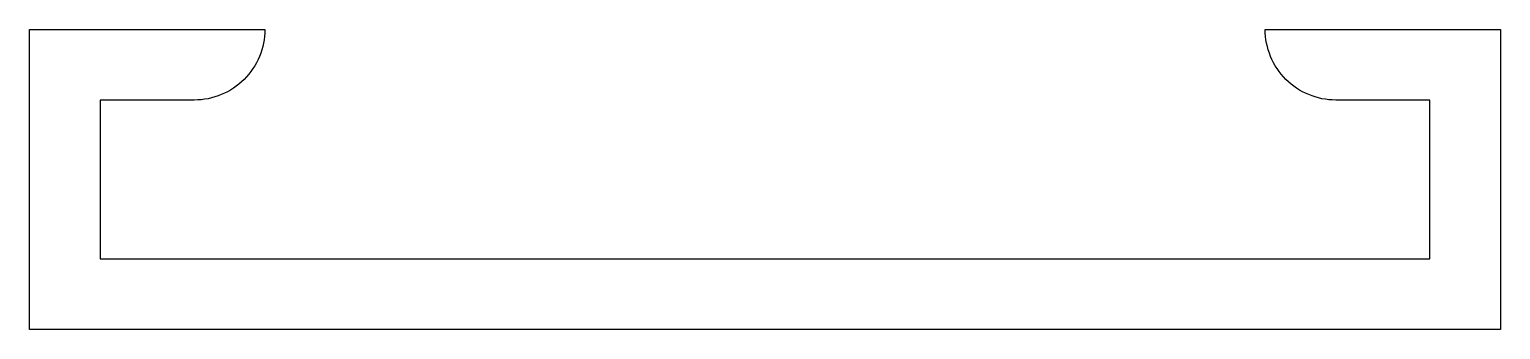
# Model space of a CAD drawing. Extents: x -644.4 to -619.4, y 81.9 to 87.
import ezdxf

# ---------------------------------------------------------------- set-up
doc = ezdxf.new("R2010")
doc.units = 0
doc.layers.add('ANA', color=220, linetype='CONTINUOUS')

msp = doc.modelspace()

# ---------------------------------------------------------------- linework, layer by layer
at = {"layer": 'ANA', "color": 0}
msp.add_lwpolyline([(-620.625, 85.835), (-622.225, 85.835, -0.414214), (-623.425, 87.035), (-619.425, 87.035), (-619.425, 81.935), (-631.925, 81.935), (-644.425, 81.935), (-644.425, 87.035), (-640.425, 87.035, -0.414214), (-641.625, 85.835), (-643.225, 85.835), (-643.225, 83.135), (-631.925, 83.135), (-620.625, 83.135)], format="xyb", close=True, dxfattribs=at)

doc.saveas('drawing.dxf')
